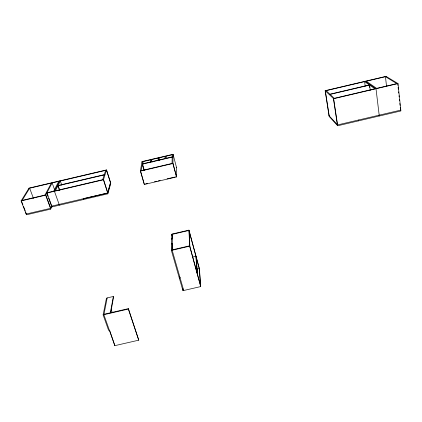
<?xml version="1.0" encoding="UTF-8"?>
<svg xmlns="http://www.w3.org/2000/svg" width="422" height="422" viewBox="0 0 422 422"><rect width="100%" height="100%" fill="white"/><g stroke="black" fill="none" stroke-linecap="round" stroke-linejoin="round"><path stroke-width="0.63" d="M172.16 250.235L172.376 233.978L188.945 230.132L199.421 268.861L200.719 286.58L183.718 290.494L172.16 250.235L189.678 246.179L188.945 230.132M171.385 250.462L171.485 244.006L172.271 243.826L172.187 250.272L171.385 250.462L179.266 277.866L180.057 277.687M172.313 238.778L171.543 238.957L172.334 238.799L172.398 234.089L171.638 234.268L171.464 243.869L172.25 243.689M176.523 176.934L172.909 163.509L173.046 154.304L141.961 161.6L140.426 171.121L144.34 184.461L176.523 176.934L176.501 167.239M172.06 163.435L172.223 154.747M165.762 158.392L165.867 156.24L166.542 158.704M164.939 158.588L165.049 156.43M158.883 160.007L159.062 157.839L159.743 160.297M158.06 160.196L158.245 158.028M128.404 308.64L128.351 309.062L103.854 314.696L114.847 345.65L138.754 340.174L128.404 308.64L103.939 314.274M151.181 161.811L151.44 159.627L152.136 162.08M150.359 162.006L150.622 159.817M144.34 184.461L140.473 170.836L172.915 163.235L176.523 176.644L175.679 176.839M114.847 345.65L109.646 330.357M141.323 170.636L142.736 161.668L143.448 164.121M110.374 312.792L113.328 296.487L107.183 297.9L103.891 314.722L103.121 314.902L108.639 330.421L109.403 330.247M110.717 312.823L113.55 297.125L113.328 296.487M103.121 314.902L106.46 298.185L107.199 298.016M110.506 182.726L107.605 193.023L83.498 198.656L83.767 199.442L107.858 193.809L110.743 183.486L106.471 170.177L28.833 188.391M106.555 169.908L103.432 179.788L46.763 193.07L51.542 206.168L107.689 193.033L110.601 182.673L106.555 169.908L29.012 188.101L21.1 200.919L26.159 214.038L50.476 208.352L51.737 205.757M102.678 179.693L105.658 170.367M26.275 213.98L26.575 214.761L50.687 209.122L52.122 206.158M51.553 205.973L50.403 208.336L50.687 209.122M55.43 190.765L60.32 181.006L61.807 185.226M59.65 180.911L54.427 191.277L59.418 205.171L83.661 199.5L83.392 198.715M53.736 191.166L58.695 181.386M50.476 208.352L45.65 195.164L52.159 182.921L54.749 190.148M44.964 195.048L51.347 183.111M26.159 214.038L25.663 211.918M22.15 200.392L29.64 188.201L33.47 198.393M379.061 115.164L379.167 116.008L337.69 125.761L329.128 116.43L325.146 90.688L386.019 76.35L398.009 83.577L400.9 110.949L379.288 116.013L376.002 88.752L365.209 81.251M386.283 76.509L325.33 90.862L329.192 115.834M329.93 94.206L369.356 84.927M330.125 94.391L369.603 85.102L370.252 90.308M325.146 90.688L333.638 98.716L398.009 83.577M141.919 161.858L173.041 154.558M142.388 163.873L172.187 156.884M172.181 157.142L142.346 164.142L144.145 170.33M58.072 185.49L104.287 174.65M104.197 174.935L57.925 185.785L59.449 190.079M140.426 171.121L172.909 163.509M400.81 110.1L337.563 124.917L329.002 115.633M21.3 200.592L45.819 194.848L50.64 208.025M21.1 200.919L45.65 195.164M145.643 183.865L147.531 183.428M154.463 181.803L156.984 181.212M158.245 180.917L160.133 180.479M167.07 178.854L174.629 177.087M172.371 234.305L188.961 230.454L199.448 269.22M172.165 249.871L189.663 245.82L200.687 286.185M192.812 256.972L195.94 256.249L197.005 272.691M196.789 269.136L199.274 268.566L200.503 285.504M183.697 290.373L182.916 290.552L179.313 278.019L180.099 277.84M396.838 83.609L385.45 76.704L386.552 86.415M366.28 81.219L376.619 88.367M374.863 88.778L364.613 81.61L365.188 86.125M326.164 90.667L334.308 98.315M21.527 201.188L22.904 204.765M23.595 206.553L25.204 210.726M48.229 196.33L46.926 192.759L103.527 179.498L107.774 192.727M48.878 198.113L51.7 205.841M51.632 206.147L51.917 206.922L59.323 205.192L59.043 204.412M58.289 186.102L59.813 190.391M111.165 309.426L112.21 312.428M128.351 309.062L138.754 340.174M103.432 179.788L107.689 193.033M107.605 193.023L107.858 193.809M142.567 164.49L144.187 170.055M171.638 234.268L171.991 235.518M189.678 246.179L200.719 286.58M173.046 154.304L176.507 167.508M333.638 98.716L337.69 125.761M337.357 124.696L333.433 98.521L397.714 83.403L397.92 85.339M358.431 120.001L358.478 120.887M369.435 85.576L369.677 87.528M398.125 87.28L398.331 89.216M398.605 91.801L398.743 93.093M399.017 95.678L399.154 96.97M399.428 99.555L399.56 100.847M399.834 103.432L400.04 105.368M400.246 107.304L400.452 109.245M196.299 257.578L197.38 274.078M196.119 256.914L197.19 273.387M189.146 231.145L189.863 246.538M183.712 290.093L183.718 290.494M182.879 288.643L182.916 290.552M179.297 276.737L179.313 278.019"/></g></svg>
